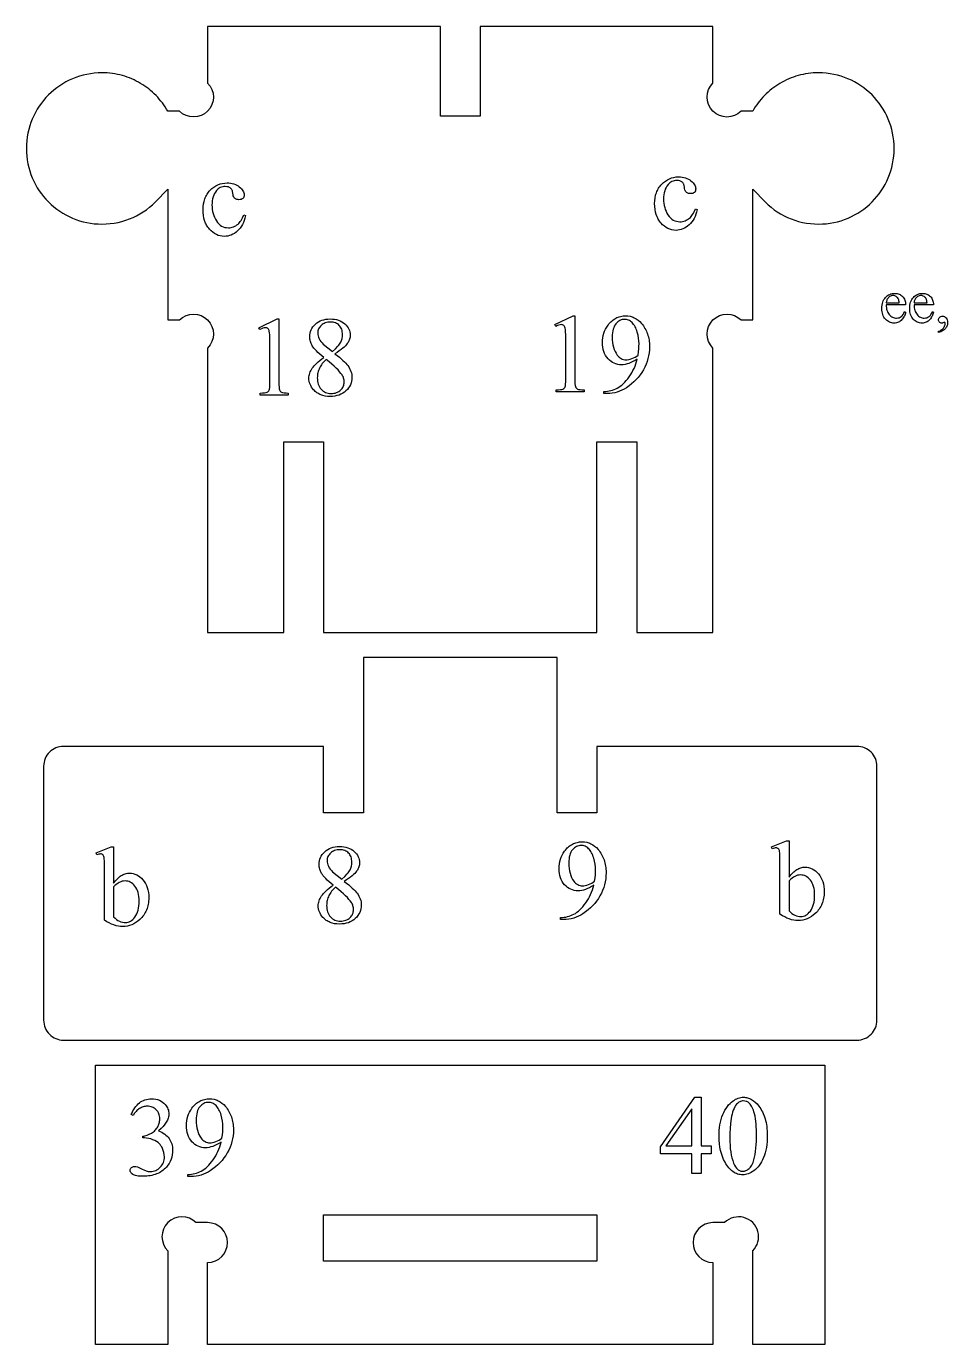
# Model space of a CAD drawing. Extents: x 6 to 600, y -207 to 349.
# Drawn here: x 320.9 to 390.3, y 145.8 to 245.1 of the extents above; entities that cross this region are included whole.
import ezdxf

# ---------------------------------------------------------------- set-up
doc = ezdxf.new("R2010")
doc.units = 0
doc.header["$MEASUREMENT"] = 0
for name, color, linetype in [('EXT', 1, 'CONTINUOUS'), ('INT', 5, 'CONTINUOUS'), ('TEXT', 18, 'CONTINUOUS')]:
    doc.layers.add(name, color=color, linetype=linetype)

msp = doc.modelspace()

# ---------------------------------------------------------------- linework, layer by layer
at = {"layer": 'EXT'}
for points in [[(334.51, 245.135), (334.51, 240.868, -1), (332.389, 238.746), (331.51, 238.746), (331.416, 238.907), (331.317, 239.063), (331.212, 239.217), (331.103, 239.366), (330.989, 239.512), (330.871, 239.654), (330.748, 239.792), (330.621, 239.926), (330.49, 240.056), (330.354, 240.181), (330.215, 240.302), (330.071, 240.419), (329.924, 240.531), (329.773, 240.638), (329.618, 240.741), (329.46, 240.838), (329.299, 240.931), (329.134, 241.018), (328.966, 241.1), (328.795, 241.176), (328.621, 241.247), (328.445, 241.313), (328.266, 241.373), (328.084, 241.427), (327.9, 241.475), (327.713, 241.517), (327.524, 241.552), (327.333, 241.582), (327.14, 241.605), (326.945, 241.622), (326.748, 241.632), (326.549, 241.635), (326.256, 241.628), (325.966, 241.606), (325.681, 241.57), (325.4, 241.519), (325.124, 241.456), (324.854, 241.379), (324.589, 241.289), (324.33, 241.187), (324.078, 241.073), (323.832, 240.947), (323.593, 240.81), (323.362, 240.662), (323.139, 240.503), (322.923, 240.334), (322.716, 240.155), (322.519, 239.966), (322.33, 239.768), (322.151, 239.561), (321.982, 239.346), (321.823, 239.123), (321.675, 238.891), (321.537, 238.653), (321.412, 238.407), (321.298, 238.155), (321.196, 237.896), (321.106, 237.631), (321.029, 237.361), (320.966, 237.085), (320.916, 236.805), (320.879, 236.52), (320.857, 236.23), (320.85, 235.937), (320.857, 235.644), (320.879, 235.354), (320.915, 235.069), (320.965, 234.788), (321.029, 234.512), (321.106, 234.241), (321.195, 233.977), (321.297, 233.718), (321.411, 233.465), (321.537, 233.219), (321.674, 232.981), (321.822, 232.749), (321.981, 232.526), (322.15, 232.311), (322.329, 232.104), (322.518, 231.906), (322.716, 231.717), (322.922, 231.538), (323.138, 231.369), (323.361, 231.21), (323.592, 231.062), (323.831, 230.925), (324.077, 230.799), (324.329, 230.685), (324.588, 230.583), (324.853, 230.494), (325.124, 230.417), (325.4, 230.354), (325.681, 230.304), (325.966, 230.268), (326.256, 230.246), (326.549, 230.239), (326.86, 230.247), (327.167, 230.272), (327.468, 230.312), (327.765, 230.368), (328.056, 230.44), (328.34, 230.525), (328.619, 230.625), (328.89, 230.739), (329.154, 230.867), (329.41, 231.007), (329.658, 231.159), (329.897, 231.324), (330.128, 231.501), (330.349, 231.688), (330.559, 231.887), (331.51, 232.877), (331.51, 223.016), (332.389, 223.016, -1), (334.51, 220.895), (334.51, 199.465), (340.255, 199.465), (340.255, 213.844), (343.255, 213.844), (343.255, 199.465), (353.551, 199.465), (363.848, 199.465), (363.848, 213.844), (366.848, 213.844), (366.848, 199.465), (372.592, 199.465), (372.592, 220.895, -1), (374.714, 223.016), (375.592, 223.016), (375.592, 232.877), (376.543, 231.887), (376.754, 231.688), (376.975, 231.501), (377.205, 231.324), (377.444, 231.159), (377.692, 231.007), (377.949, 230.867), (378.213, 230.739), (378.484, 230.625), (378.762, 230.525), (379.047, 230.44), (379.338, 230.368), (379.634, 230.312), (379.936, 230.272), (380.242, 230.247), (380.553, 230.239), (380.847, 230.246), (381.136, 230.268), (381.422, 230.304), (381.703, 230.354), (381.979, 230.417), (382.249, 230.494), (382.514, 230.583), (382.773, 230.685), (383.026, 230.799), (383.271, 230.925), (383.51, 231.062), (383.741, 231.21), (383.965, 231.369), (384.18, 231.538), (384.387, 231.717), (384.585, 231.906), (384.774, 232.104), (384.953, 232.311), (385.122, 232.526), (385.281, 232.749), (385.429, 232.981), (385.566, 233.219), (385.692, 233.465), (385.806, 233.718), (385.908, 233.977), (385.997, 234.241), (386.074, 234.512), (386.137, 234.788), (386.187, 235.069), (386.223, 235.354), (386.245, 235.644), (386.252, 235.937), (386.245, 236.23), (386.223, 236.52), (386.187, 236.805), (386.137, 237.085), (386.073, 237.361), (385.996, 237.631), (385.907, 237.896), (385.805, 238.155), (385.691, 238.407), (385.565, 238.653), (385.428, 238.891), (385.28, 239.123), (385.121, 239.346), (384.952, 239.561), (384.773, 239.768), (384.584, 239.966), (384.386, 240.155), (384.179, 240.334), (383.964, 240.503), (383.741, 240.662), (383.509, 240.81), (383.271, 240.947), (383.025, 241.073), (382.772, 241.187), (382.514, 241.289), (382.249, 241.379), (381.978, 241.456), (381.702, 241.519), (381.422, 241.57), (381.136, 241.606), (380.847, 241.628), (380.553, 241.635), (380.355, 241.632), (380.158, 241.622), (379.963, 241.605), (379.77, 241.582), (379.579, 241.552), (379.39, 241.517), (379.203, 241.475), (379.019, 241.427), (378.837, 241.373), (378.658, 241.313), (378.481, 241.247), (378.307, 241.176), (378.136, 241.1), (377.969, 241.018), (377.804, 240.931), (377.642, 240.838), (377.484, 240.741), (377.33, 240.638), (377.179, 240.531), (377.031, 240.419), (376.888, 240.302), (376.748, 240.181), (376.613, 240.056), (376.481, 239.926), (376.354, 239.792), (376.231, 239.654), (376.113, 239.512), (375.999, 239.366), (375.89, 239.217), (375.786, 239.063), (375.687, 238.907), (375.592, 238.746), (374.714, 238.746, -1), (372.592, 240.868), (372.592, 245.135), (355.051, 245.135), (355.051, 238.365), (353.551, 238.365), (352.051, 238.365), (352.051, 245.135)], [(343.255, 190.89), (323.652, 190.89, 0.414214), (322.152, 189.39), (322.152, 170.257, 0.414214), (323.652, 168.757), (353.551, 168.757), (383.451, 168.757, 0.414214), (384.951, 170.257), (384.951, 189.39, 0.414214), (383.451, 190.89), (363.848, 190.89), (363.848, 185.89), (360.848, 185.89), (360.848, 197.59), (353.551, 197.59), (346.255, 197.59), (346.255, 185.89), (343.255, 185.89)], [(334.51, 145.817), (334.51, 152.007, 1), (334.51, 155.007), (333.632, 155.007, 1), (331.51, 152.885), (331.51, 145.817), (326.067, 145.817), (326.067, 166.882), (353.551, 166.882), (381.035, 166.882), (381.035, 145.817), (375.592, 145.817), (375.592, 152.885, 1), (373.471, 155.007), (372.592, 155.007, 1), (372.592, 152.007), (372.592, 145.817), (353.551, 145.817)]]:
    msp.add_lwpolyline(points, format="xyb", close=True, dxfattribs=at)
at = {"layer": 'INT'}
msp.add_lwpolyline([(343.255, 155.594), (353.551, 155.594), (363.848, 155.594), (363.848, 152.095), (353.551, 152.095), (343.255, 152.095)], close=True, dxfattribs=at)
at = {"layer": 'TEXT'}
for points in [[(371.403, 231.328), (371.36, 231.146), (371.308, 230.974), (371.246, 230.814), (371.176, 230.664), (371.096, 230.525), (371.007, 230.397), (370.909, 230.279), (370.801, 230.173), (370.688, 230.078), (370.571, 229.996), (370.452, 229.926), (370.329, 229.869), (370.204, 229.825), (370.076, 229.794), (369.944, 229.775), (369.81, 229.768), (369.651, 229.777), (369.497, 229.802), (369.348, 229.845), (369.204, 229.904), (369.066, 229.981), (368.933, 230.074), (368.804, 230.184), (368.682, 230.312), (368.623, 230.381), (368.569, 230.454), (368.518, 230.529), (368.471, 230.607), (368.428, 230.689), (368.388, 230.773), (368.321, 230.951), (368.268, 231.14), (368.23, 231.342), (368.208, 231.555), (368.2, 231.78), (368.209, 231.999), (368.234, 232.207), (368.275, 232.405), (368.302, 232.5), (368.334, 232.592), (368.369, 232.682), (368.409, 232.769), (368.452, 232.853), (368.5, 232.935), (368.552, 233.014), (368.609, 233.091), (368.669, 233.165), (368.733, 233.236), (368.87, 233.367), (369.013, 233.481), (369.163, 233.577), (369.32, 233.656), (369.483, 233.717), (369.653, 233.761), (369.83, 233.787), (370.013, 233.796), (370.15, 233.792), (370.281, 233.778), (370.405, 233.755), (370.523, 233.722), (370.635, 233.68), (370.741, 233.629), (370.841, 233.569), (370.934, 233.5), (371.019, 233.425), (371.092, 233.35), (371.154, 233.274), (371.205, 233.197), (371.244, 233.12), (371.272, 233.042), (371.289, 232.963), (371.295, 232.884), (371.289, 232.809), (371.27, 232.741), (371.238, 232.681), (371.193, 232.629), (371.137, 232.586), (371.072, 232.555), (370.995, 232.537), (370.909, 232.531), (370.85, 232.533), (370.794, 232.541), (370.743, 232.553), (370.695, 232.57), (370.65, 232.593), (370.61, 232.62), (370.573, 232.652), (370.54, 232.689), (370.508, 232.742), (370.481, 232.815), (370.461, 232.908), (370.447, 233.021), (370.428, 233.136), (370.412, 233.188), (370.393, 233.236), (370.37, 233.281), (370.344, 233.322), (370.313, 233.36), (370.279, 233.394), (370.241, 233.423), (370.199, 233.448), (370.154, 233.47), (370.105, 233.487), (369.998, 233.511), (369.876, 233.518), (369.775, 233.514), (369.679, 233.499), (369.588, 233.475), (369.502, 233.442), (369.421, 233.398), (369.345, 233.346), (369.274, 233.283), (369.208, 233.211), (369.13, 233.106), (369.061, 232.992), (369.004, 232.87), (368.956, 232.739), (368.92, 232.601), (368.893, 232.455), (368.878, 232.3), (368.872, 232.137), (368.878, 231.969), (368.893, 231.807), (368.919, 231.649), (368.956, 231.497), (369.003, 231.349), (369.06, 231.206), (369.128, 231.069), (369.206, 230.936), (369.293, 230.814), (369.388, 230.708), (369.49, 230.619), (369.599, 230.546), (369.715, 230.489), (369.839, 230.448), (369.97, 230.424), (370.109, 230.415), (370.209, 230.42), (370.307, 230.433), (370.402, 230.455), (370.494, 230.485), (370.584, 230.524), (370.672, 230.572), (370.756, 230.628), (370.839, 230.693), (370.896, 230.746), (370.952, 230.808), (371.008, 230.88), (371.064, 230.962), (371.119, 231.053), (371.174, 231.155), (371.283, 231.386)], [(337.369, 230.874), (337.326, 230.692), (337.274, 230.521), (337.213, 230.36), (337.142, 230.21), (337.062, 230.071), (336.973, 229.943), (336.875, 229.826), (336.768, 229.719), (336.654, 229.624), (336.538, 229.542), (336.418, 229.473), (336.296, 229.416), (336.17, 229.371), (336.042, 229.34), (335.911, 229.321), (335.776, 229.315), (335.617, 229.323), (335.463, 229.349), (335.314, 229.391), (335.171, 229.45), (335.032, 229.527), (334.899, 229.62), (334.771, 229.731), (334.648, 229.858), (334.59, 229.927), (334.535, 230), (334.484, 230.075), (334.437, 230.154), (334.394, 230.235), (334.355, 230.319), (334.287, 230.497), (334.234, 230.686), (334.197, 230.888), (334.174, 231.101), (334.167, 231.326), (334.175, 231.545), (334.2, 231.753), (334.242, 231.951), (334.269, 232.046), (334.3, 232.138), (334.335, 232.228), (334.375, 232.315), (334.419, 232.4), (334.466, 232.481), (334.519, 232.561), (334.575, 232.637), (334.635, 232.711), (334.7, 232.782), (334.836, 232.914), (334.98, 233.027), (335.13, 233.124), (335.286, 233.202), (335.449, 233.264), (335.619, 233.307), (335.796, 233.334), (335.979, 233.342), (336.116, 233.338), (336.247, 233.324), (336.371, 233.301), (336.49, 233.268), (336.602, 233.227), (336.707, 233.176), (336.807, 233.115), (336.9, 233.046), (336.985, 232.971), (337.058, 232.896), (337.12, 232.82), (337.171, 232.744), (337.21, 232.666), (337.239, 232.588), (337.256, 232.509), (337.261, 232.43), (337.255, 232.355), (337.236, 232.287), (337.204, 232.227), (337.16, 232.175), (337.104, 232.132), (337.038, 232.102), (336.962, 232.083), (336.875, 232.077), (336.816, 232.08), (336.761, 232.087), (336.709, 232.099), (336.661, 232.117), (336.617, 232.139), (336.576, 232.166), (336.539, 232.198), (336.506, 232.235), (336.474, 232.288), (336.448, 232.361), (336.427, 232.454), (336.413, 232.567), (336.394, 232.682), (336.379, 232.734), (336.36, 232.782), (336.337, 232.827), (336.31, 232.869), (336.279, 232.906), (336.245, 232.94), (336.207, 232.969), (336.165, 232.995), (336.12, 233.016), (336.072, 233.033), (335.964, 233.057), (335.843, 233.065), (335.741, 233.06), (335.645, 233.045), (335.554, 233.021), (335.468, 232.988), (335.387, 232.945), (335.311, 232.892), (335.24, 232.83), (335.175, 232.758), (335.096, 232.652), (335.028, 232.538), (334.97, 232.416), (334.923, 232.286), (334.886, 232.147), (334.86, 232.001), (334.844, 231.846), (334.839, 231.683), (334.844, 231.516), (334.86, 231.353), (334.886, 231.195), (334.922, 231.043), (334.969, 230.895), (335.027, 230.753), (335.094, 230.615), (335.173, 230.482), (335.26, 230.36), (335.354, 230.255), (335.456, 230.165), (335.565, 230.092), (335.682, 230.035), (335.805, 229.994), (335.936, 229.97), (336.075, 229.962), (336.175, 229.966), (336.273, 229.979), (336.368, 230.001), (336.461, 230.031), (336.551, 230.07), (336.638, 230.118), (336.723, 230.174), (336.805, 230.24), (336.862, 230.292), (336.918, 230.354), (336.974, 230.426), (337.03, 230.508), (337.085, 230.6), (337.14, 230.701), (337.249, 230.932)], [(385.654, 224.161), (385.657, 224.047), (385.668, 223.939), (385.685, 223.837), (385.71, 223.742), (385.742, 223.653), (385.782, 223.57), (385.828, 223.494), (385.882, 223.424), (385.941, 223.361), (386.003, 223.307), (386.066, 223.261), (386.133, 223.223), (386.202, 223.194), (386.273, 223.173), (386.347, 223.161), (386.424, 223.157), (386.524, 223.164), (386.618, 223.185), (386.705, 223.221), (386.785, 223.271), (386.822, 223.302), (386.858, 223.338), (386.925, 223.425), (386.987, 223.533), (387.042, 223.661), (387.113, 223.615), (387.098, 223.537), (387.077, 223.461), (387.051, 223.386), (387.018, 223.313), (386.98, 223.243), (386.937, 223.173), (386.887, 223.106), (386.832, 223.04), (386.772, 222.979), (386.708, 222.927), (386.641, 222.882), (386.57, 222.846), (386.495, 222.817), (386.417, 222.797), (386.334, 222.785), (386.249, 222.781), (386.155, 222.785), (386.065, 222.799), (385.979, 222.822), (385.896, 222.855), (385.816, 222.897), (385.74, 222.947), (385.667, 223.008), (385.598, 223.077), (385.534, 223.154), (385.479, 223.238), (385.433, 223.328), (385.395, 223.424), (385.365, 223.527), (385.344, 223.636), (385.331, 223.751), (385.327, 223.873), (385.331, 224.005), (385.344, 224.129), (385.366, 224.246), (385.396, 224.355), (385.435, 224.457), (385.483, 224.551), (385.54, 224.638), (385.605, 224.718), (385.676, 224.789), (385.752, 224.85), (385.833, 224.903), (385.918, 224.945), (386.007, 224.978), (386.101, 225.002), (386.199, 225.016), (386.302, 225.021), (386.388, 225.017), (386.471, 225.006), (386.55, 224.988), (386.625, 224.962), (386.696, 224.93), (386.763, 224.889), (386.826, 224.842), (386.885, 224.787), (386.938, 224.726), (386.985, 224.66), (387.024, 224.589), (387.056, 224.514), (387.081, 224.433), (387.099, 224.347), (387.109, 224.257), (387.113, 224.161)], [(385.654, 224.295), (386.631, 224.295), (386.624, 224.389), (386.613, 224.468), (386.6, 224.532), (386.583, 224.581), (386.551, 224.642), (386.511, 224.696), (386.465, 224.743), (386.411, 224.784), (386.354, 224.816), (386.295, 224.839), (386.234, 224.853), (386.173, 224.857), (386.125, 224.855), (386.08, 224.848), (386.035, 224.836), (385.991, 224.82), (385.908, 224.774), (385.83, 224.709), (385.795, 224.67), (385.763, 224.627), (385.735, 224.581), (385.711, 224.531), (385.691, 224.477), (385.675, 224.42)], [(387.749, 224.161), (387.752, 224.047), (387.762, 223.939), (387.78, 223.837), (387.805, 223.742), (387.837, 223.653), (387.876, 223.57), (387.923, 223.494), (387.977, 223.424), (388.036, 223.361), (388.097, 223.307), (388.161, 223.261), (388.228, 223.223), (388.297, 223.194), (388.368, 223.173), (388.442, 223.161), (388.519, 223.157), (388.619, 223.164), (388.713, 223.185), (388.799, 223.221), (388.879, 223.271), (388.917, 223.302), (388.953, 223.338), (389.02, 223.425), (389.081, 223.533), (389.136, 223.661), (389.208, 223.615), (389.193, 223.537), (389.172, 223.461), (389.146, 223.386), (389.113, 223.313), (389.075, 223.243), (389.032, 223.173), (388.982, 223.106), (388.927, 223.04), (388.867, 222.979), (388.803, 222.927), (388.736, 222.882), (388.665, 222.846), (388.59, 222.817), (388.511, 222.797), (388.429, 222.785), (388.344, 222.781), (388.25, 222.785), (388.16, 222.799), (388.074, 222.822), (387.991, 222.855), (387.911, 222.897), (387.835, 222.947), (387.762, 223.008), (387.693, 223.077), (387.629, 223.154), (387.574, 223.238), (387.528, 223.328), (387.489, 223.424), (387.46, 223.527), (387.439, 223.636), (387.426, 223.751), (387.422, 223.873), (387.426, 224.005), (387.439, 224.129), (387.461, 224.246), (387.491, 224.355), (387.53, 224.457), (387.578, 224.551), (387.634, 224.638), (387.699, 224.718), (387.771, 224.789), (387.847, 224.85), (387.928, 224.903), (388.013, 224.945), (388.102, 224.978), (388.196, 225.002), (388.294, 225.016), (388.397, 225.021), (388.483, 225.017), (388.566, 225.006), (388.645, 224.988), (388.72, 224.962), (388.791, 224.93), (388.858, 224.889), (388.921, 224.842), (388.98, 224.787), (389.033, 224.726), (389.079, 224.66), (389.119, 224.589), (389.151, 224.514), (389.176, 224.433), (389.194, 224.347), (389.204, 224.257), (389.208, 224.161)], [(387.749, 224.295), (388.726, 224.295), (388.719, 224.389), (388.708, 224.468), (388.695, 224.532), (388.678, 224.581), (388.645, 224.642), (388.606, 224.696), (388.56, 224.743), (388.506, 224.784), (388.448, 224.816), (388.389, 224.839), (388.329, 224.853), (388.268, 224.857), (388.22, 224.855), (388.174, 224.848), (388.13, 224.836), (388.086, 224.82), (388.003, 224.774), (387.925, 224.709), (387.89, 224.67), (387.858, 224.627), (387.83, 224.581), (387.806, 224.531), (387.786, 224.477), (387.77, 224.42)], [(338.377, 222.425), (339.746, 223.093), (339.883, 223.093), (339.883, 218.343), (339.886, 218.129), (339.893, 217.96), (339.905, 217.835), (339.922, 217.754), (339.947, 217.7), (339.983, 217.652), (340.029, 217.61), (340.086, 217.576), (340.165, 217.548), (340.275, 217.527), (340.418, 217.513), (340.592, 217.505), (340.592, 217.352), (338.477, 217.352), (338.477, 217.505), (338.658, 217.513), (338.805, 217.527), (338.915, 217.547), (338.991, 217.574), (339.045, 217.606), (339.09, 217.644), (339.126, 217.687), (339.153, 217.736), (339.173, 217.812), (339.187, 217.938), (339.196, 218.116), (339.199, 218.343), (339.199, 221.38), (339.196, 221.659), (339.188, 221.884), (339.175, 222.053), (339.157, 222.168), (339.14, 222.23), (339.116, 222.283), (339.087, 222.327), (339.051, 222.363), (339.011, 222.39), (338.967, 222.41), (338.919, 222.421), (338.867, 222.425), (338.782, 222.417), (338.683, 222.393), (338.569, 222.353), (338.439, 222.297)], [(343.26, 220.185), (342.955, 220.445), (342.826, 220.565), (342.711, 220.679), (342.61, 220.785), (342.525, 220.885), (342.455, 220.978), (342.399, 221.065), (342.354, 221.148), (342.315, 221.232), (342.281, 221.317), (342.254, 221.403), (342.233, 221.489), (342.218, 221.576), (342.209, 221.664), (342.206, 221.753), (342.213, 221.888), (342.233, 222.017), (342.266, 222.143), (342.312, 222.263), (342.371, 222.378), (342.444, 222.489), (342.53, 222.595), (342.629, 222.697), (342.739, 222.79), (342.858, 222.87), (342.986, 222.938), (343.122, 222.994), (343.267, 223.037), (343.42, 223.068), (343.582, 223.087), (343.753, 223.093), (343.919, 223.087), (344.077, 223.07), (344.226, 223.041), (344.367, 223.001), (344.5, 222.949), (344.624, 222.885), (344.741, 222.81), (344.848, 222.724), (344.946, 222.63), (345.03, 222.533), (345.101, 222.432), (345.16, 222.329), (345.205, 222.222), (345.237, 222.112), (345.257, 221.998), (345.263, 221.882), (345.26, 221.803), (345.249, 221.723), (345.232, 221.644), (345.207, 221.563), (345.176, 221.483), (345.137, 221.402), (345.092, 221.32), (345.039, 221.239), (344.976, 221.155), (344.897, 221.068), (344.803, 220.977), (344.694, 220.882), (344.57, 220.784), (344.43, 220.682), (344.276, 220.576), (344.106, 220.467), (344.44, 220.2), (344.713, 219.963), (344.826, 219.856), (344.923, 219.756), (345.006, 219.664), (345.072, 219.579), (345.146, 219.473), (345.21, 219.365), (345.265, 219.256), (345.309, 219.145), (345.343, 219.033), (345.368, 218.919), (345.383, 218.804), (345.388, 218.688), (345.381, 218.542), (345.359, 218.402), (345.324, 218.267), (345.275, 218.137), (345.211, 218.013), (345.133, 217.895), (345.042, 217.781), (344.936, 217.673), (344.818, 217.575), (344.692, 217.489), (344.557, 217.417), (344.413, 217.358), (344.26, 217.312), (344.099, 217.279), (343.928, 217.259), (343.749, 217.252), (343.555, 217.26), (343.371, 217.284), (343.198, 217.323), (343.037, 217.378), (342.96, 217.411), (342.886, 217.448), (342.815, 217.49), (342.747, 217.535), (342.681, 217.584), (342.618, 217.637), (342.558, 217.693), (342.501, 217.754), (342.417, 217.856), (342.345, 217.96), (342.283, 218.067), (342.233, 218.175), (342.194, 218.286), (342.166, 218.4), (342.149, 218.516), (342.144, 218.634), (342.148, 218.727), (342.16, 218.82), (342.179, 218.913), (342.207, 219.005), (342.242, 219.098), (342.285, 219.19), (342.336, 219.282), (342.395, 219.374), (342.463, 219.467), (342.543, 219.562), (342.634, 219.66), (342.737, 219.76), (342.85, 219.863), (342.975, 219.968), (343.112, 220.075)], [(343.911, 220.629), (344.137, 220.841), (344.318, 221.03), (344.391, 221.115), (344.452, 221.195), (344.503, 221.268), (344.542, 221.336), (344.6, 221.47), (344.641, 221.613), (344.666, 221.764), (344.674, 221.923), (344.67, 222.029), (344.659, 222.129), (344.64, 222.223), (344.613, 222.312), (344.579, 222.394), (344.537, 222.47), (344.487, 222.541), (344.43, 222.606), (344.366, 222.663), (344.296, 222.714), (344.221, 222.756), (344.14, 222.791), (344.054, 222.818), (343.962, 222.837), (343.865, 222.849), (343.762, 222.852), (343.658, 222.849), (343.56, 222.837), (343.466, 222.818), (343.378, 222.791), (343.294, 222.757), (343.216, 222.715), (343.142, 222.665), (343.073, 222.608), (343.011, 222.545), (342.957, 222.48), (342.911, 222.412), (342.874, 222.342), (342.845, 222.269), (342.824, 222.194), (342.812, 222.116), (342.808, 222.035), (342.814, 221.927), (342.835, 221.82), (342.869, 221.712), (342.917, 221.604), (342.978, 221.497), (343.051, 221.393), (343.135, 221.292), (343.231, 221.193)], [(360.679, 222.663), (362.048, 223.331), (362.185, 223.331), (362.185, 218.581), (362.187, 218.367), (362.194, 218.198), (362.207, 218.073), (362.224, 217.992), (362.249, 217.938), (362.285, 217.89), (362.331, 217.848), (362.388, 217.814), (362.466, 217.786), (362.577, 217.765), (362.719, 217.751), (362.894, 217.743), (362.894, 217.59), (360.778, 217.59), (360.778, 217.743), (360.96, 217.751), (361.106, 217.765), (361.217, 217.785), (361.293, 217.812), (361.346, 217.845), (361.391, 217.882), (361.427, 217.925), (361.454, 217.974), (361.474, 218.05), (361.489, 218.176), (361.497, 218.354), (361.5, 218.581), (361.5, 221.618), (361.498, 221.897), (361.49, 222.122), (361.477, 222.292), (361.459, 222.406), (361.441, 222.468), (361.418, 222.521), (361.388, 222.566), (361.353, 222.601), (361.313, 222.628), (361.268, 222.648), (361.22, 222.659), (361.168, 222.663), (361.084, 222.655), (360.985, 222.631), (360.87, 222.591), (360.741, 222.535)], [(364.379, 217.474), (364.379, 217.627), (364.513, 217.633), (364.644, 217.646), (364.773, 217.667), (364.9, 217.694), (365.024, 217.729), (365.146, 217.772), (365.266, 217.821), (365.383, 217.878), (365.499, 217.945), (365.613, 218.022), (365.727, 218.111), (365.84, 218.212), (365.951, 218.323), (366.062, 218.446), (366.172, 218.581), (366.281, 218.727), (366.385, 218.88), (366.481, 219.037), (366.569, 219.198), (366.649, 219.362), (366.72, 219.531), (366.783, 219.703), (366.838, 219.879), (366.885, 220.058), (366.724, 219.96), (366.567, 219.875), (366.414, 219.803), (366.264, 219.744), (366.119, 219.698), (365.978, 219.665), (365.84, 219.646), (365.706, 219.639), (365.561, 219.646), (365.42, 219.668), (365.285, 219.704), (365.156, 219.754), (365.031, 219.818), (364.912, 219.897), (364.799, 219.99), (364.69, 220.098), (364.591, 220.217), (364.505, 220.346), (364.432, 220.484), (364.373, 220.631), (364.326, 220.788), (364.293, 220.954), (364.274, 221.13), (364.267, 221.315), (364.274, 221.497), (364.293, 221.674), (364.326, 221.846), (364.373, 222.013), (364.432, 222.175), (364.505, 222.332), (364.591, 222.483), (364.69, 222.63), (364.755, 222.715), (364.823, 222.794), (364.892, 222.868), (364.965, 222.937), (365.039, 223), (365.117, 223.057), (365.196, 223.109), (365.278, 223.156), (365.363, 223.197), (365.449, 223.233), (365.539, 223.263), (365.63, 223.287), (365.725, 223.307), (365.821, 223.32), (365.92, 223.328), (366.022, 223.331), (366.192, 223.322), (366.356, 223.295), (366.435, 223.275), (366.513, 223.251), (366.59, 223.222), (366.665, 223.188), (366.81, 223.108), (366.949, 223.009), (367.082, 222.893), (367.208, 222.759), (367.281, 222.669), (367.35, 222.576), (367.414, 222.481), (367.473, 222.383), (367.527, 222.283), (367.577, 222.18), (367.622, 222.074), (367.662, 221.966), (367.698, 221.856), (367.729, 221.742), (367.755, 221.626), (367.776, 221.508), (367.792, 221.387), (367.804, 221.263), (367.811, 221.137), (367.814, 221.008), (367.807, 220.776), (367.785, 220.547), (367.749, 220.323), (367.699, 220.102), (367.634, 219.886), (367.555, 219.673), (367.461, 219.464), (367.353, 219.26), (367.233, 219.061), (367.1, 218.871), (366.957, 218.69), (366.803, 218.518), (366.637, 218.354), (366.46, 218.198), (366.271, 218.052), (366.071, 217.914), (365.903, 217.811), (365.73, 217.721), (365.554, 217.646), (365.374, 217.584), (365.19, 217.536), (365.002, 217.501), (364.811, 217.481), (364.615, 217.474)], [(366.951, 220.365), (366.984, 220.621), (367.007, 220.851), (367.021, 221.053), (367.026, 221.228), (367.017, 221.433), (366.991, 221.646), (366.949, 221.868), (366.889, 222.097), (366.853, 222.21), (366.813, 222.317), (366.77, 222.416), (366.723, 222.509), (366.673, 222.595), (366.619, 222.675), (366.562, 222.747), (366.501, 222.813), (366.437, 222.871), (366.371, 222.922), (366.303, 222.964), (366.233, 222.999), (366.16, 223.027), (366.086, 223.046), (366.009, 223.058), (365.93, 223.062), (365.84, 223.056), (365.752, 223.041), (365.666, 223.015), (365.584, 222.979), (365.505, 222.932), (365.428, 222.875), (365.354, 222.807), (365.283, 222.73), (365.218, 222.642), (365.162, 222.544), (365.114, 222.435), (365.075, 222.317), (365.044, 222.188), (365.023, 222.05), (365.01, 221.901), (365.005, 221.742), (365.011, 221.53), (365.028, 221.329), (365.057, 221.14), (365.098, 220.963), (365.15, 220.797), (365.213, 220.644), (365.288, 220.503), (365.375, 220.373), (365.444, 220.29), (365.517, 220.217), (365.594, 220.156), (365.675, 220.106), (365.76, 220.067), (365.849, 220.039), (365.942, 220.022), (366.038, 220.017), (366.138, 220.022), (366.247, 220.04), (366.364, 220.068), (366.49, 220.108), (366.617, 220.158), (366.736, 220.218), (366.847, 220.287)], [(389.595, 222.06), (389.595, 222.161), (389.707, 222.206), (389.806, 222.261), (389.891, 222.327), (389.963, 222.404), (390.02, 222.488), (390.06, 222.574), (390.085, 222.662), (390.093, 222.753), (390.088, 222.794), (390.072, 222.827), (390.056, 222.843), (390.04, 222.848), (389.999, 222.836), (389.929, 222.802), (389.887, 222.786), (389.842, 222.781), (389.788, 222.785), (389.74, 222.798), (389.698, 222.818), (389.662, 222.848), (389.633, 222.884), (389.612, 222.927), (389.599, 222.976), (389.595, 223.032), (389.6, 223.086), (389.617, 223.137), (389.644, 223.183), (389.681, 223.226), (389.727, 223.261), (389.777, 223.286), (389.832, 223.301), (389.892, 223.306), (389.966, 223.298), (390.036, 223.273), (390.102, 223.232), (390.163, 223.174), (390.215, 223.102), (390.252, 223.02), (390.274, 222.926), (390.282, 222.822), (390.279, 222.764), (390.271, 222.706), (390.259, 222.649), (390.241, 222.593), (390.217, 222.539), (390.189, 222.485), (390.156, 222.433), (390.117, 222.381), (390.073, 222.331), (390.023, 222.284), (389.966, 222.24), (389.904, 222.199), (389.836, 222.16), (389.762, 222.124)], [(343.455, 220.027), (343.371, 219.954), (343.294, 219.879), (343.222, 219.802), (343.155, 219.724), (343.094, 219.644), (343.039, 219.563), (342.989, 219.48), (342.944, 219.395), (342.906, 219.308), (342.872, 219.22), (342.843, 219.13), (342.82, 219.039), (342.802, 218.945), (342.789, 218.85), (342.781, 218.753), (342.779, 218.654), (342.783, 218.524), (342.797, 218.4), (342.82, 218.283), (342.852, 218.173), (342.893, 218.069), (342.943, 217.972), (343.002, 217.882), (343.071, 217.798), (343.147, 217.722), (343.227, 217.657), (343.313, 217.602), (343.403, 217.557), (343.499, 217.522), (343.599, 217.496), (343.705, 217.481), (343.816, 217.476), (343.925, 217.48), (344.028, 217.492), (344.126, 217.512), (344.219, 217.54), (344.306, 217.575), (344.387, 217.619), (344.463, 217.67), (344.533, 217.729), (344.596, 217.794), (344.651, 217.863), (344.698, 217.934), (344.735, 218.009), (344.765, 218.088), (344.786, 218.17), (344.799, 218.255), (344.803, 218.343), (344.8, 218.417), (344.793, 218.489), (344.781, 218.559), (344.763, 218.626), (344.741, 218.692), (344.714, 218.756), (344.682, 218.818), (344.645, 218.878), (344.562, 218.993), (344.46, 219.115), (344.34, 219.246), (344.2, 219.386), (344.042, 219.533), (343.865, 219.69), (343.669, 219.854)], [(378.331, 181.027), (378.47, 181.207), (378.612, 181.363), (378.684, 181.432), (378.757, 181.495), (378.83, 181.552), (378.904, 181.603), (378.979, 181.647), (379.055, 181.686), (379.131, 181.719), (379.207, 181.746), (379.285, 181.767), (379.363, 181.782), (379.442, 181.791), (379.521, 181.794), (379.665, 181.787), (379.805, 181.763), (379.939, 181.724), (380.069, 181.669), (380.194, 181.599), (380.315, 181.513), (380.431, 181.412), (380.542, 181.295), (380.644, 181.164), (380.732, 181.022), (380.807, 180.868), (380.869, 180.703), (380.916, 180.526), (380.95, 180.338), (380.971, 180.139), (380.977, 179.928), (380.975, 179.803), (380.967, 179.681), (380.954, 179.562), (380.935, 179.446), (380.912, 179.334), (380.883, 179.224), (380.849, 179.117), (380.809, 179.014), (380.765, 178.914), (380.715, 178.816), (380.66, 178.722), (380.599, 178.631), (380.534, 178.543), (380.463, 178.458), (380.387, 178.376), (380.305, 178.297), (380.159, 178.173), (380.009, 178.065), (379.854, 177.974), (379.696, 177.899), (379.533, 177.841), (379.366, 177.8), (379.195, 177.775), (379.019, 177.766), (378.853, 177.774), (378.685, 177.797), (378.516, 177.834), (378.345, 177.887), (378.173, 177.954), (378, 178.037), (377.824, 178.135), (377.646, 178.248), (377.646, 182.184), (377.644, 182.477), (377.639, 182.707), (377.629, 182.875), (377.615, 182.981), (377.598, 183.049), (377.575, 183.106), (377.549, 183.151), (377.518, 183.184), (377.483, 183.208), (377.443, 183.224), (377.4, 183.235), (377.352, 183.238), (377.29, 183.234), (377.221, 183.221), (377.145, 183.201), (377.062, 183.172), (377.003, 183.317), (378.144, 183.781), (378.331, 183.781)], [(327.428, 180.574), (327.568, 180.754), (327.71, 180.91), (327.782, 180.979), (327.854, 181.042), (327.928, 181.099), (328.002, 181.15), (328.077, 181.195), (328.152, 181.234), (328.228, 181.267), (328.305, 181.294), (328.382, 181.315), (328.46, 181.33), (328.539, 181.339), (328.619, 181.342), (328.763, 181.334), (328.902, 181.311), (329.036, 181.272), (329.166, 181.217), (329.292, 181.147), (329.412, 181.061), (329.528, 180.959), (329.639, 180.842), (329.741, 180.711), (329.83, 180.569), (329.905, 180.416), (329.966, 180.25), (330.014, 180.074), (330.048, 179.886), (330.068, 179.686), (330.075, 179.475), (330.072, 179.35), (330.064, 179.228), (330.051, 179.11), (330.033, 178.994), (330.009, 178.881), (329.98, 178.772), (329.946, 178.665), (329.907, 178.562), (329.862, 178.461), (329.812, 178.364), (329.757, 178.27), (329.697, 178.179), (329.631, 178.091), (329.56, 178.006), (329.484, 177.924), (329.403, 177.845), (329.257, 177.721), (329.106, 177.613), (328.952, 177.521), (328.793, 177.447), (328.63, 177.389), (328.463, 177.347), (328.292, 177.322), (328.117, 177.314), (327.95, 177.322), (327.782, 177.344), (327.613, 177.382), (327.443, 177.434), (327.271, 177.502), (327.097, 177.585), (326.921, 177.682), (326.744, 177.795), (326.744, 181.732), (326.742, 182.024), (326.736, 182.255), (326.726, 182.423), (326.713, 182.528), (326.695, 182.597), (326.673, 182.654), (326.646, 182.699), (326.615, 182.732), (326.58, 182.755), (326.541, 182.772), (326.497, 182.782), (326.449, 182.786), (326.388, 182.781), (326.319, 182.769), (326.242, 182.748), (326.159, 182.719), (326.101, 182.864), (327.242, 183.329), (327.428, 183.329)], [(343.963, 180.434), (343.659, 180.694), (343.529, 180.814), (343.414, 180.928), (343.314, 181.034), (343.229, 181.134), (343.158, 181.227), (343.103, 181.313), (343.057, 181.397), (343.018, 181.481), (342.985, 181.566), (342.958, 181.651), (342.937, 181.738), (342.922, 181.825), (342.913, 181.913), (342.91, 182.002), (342.916, 182.136), (342.936, 182.266), (342.969, 182.391), (343.016, 182.512), (343.075, 182.627), (343.148, 182.738), (343.234, 182.844), (343.333, 182.946), (343.443, 183.038), (343.562, 183.119), (343.689, 183.187), (343.825, 183.243), (343.97, 183.286), (344.124, 183.317), (344.286, 183.336), (344.457, 183.342), (344.623, 183.336), (344.781, 183.319), (344.93, 183.29), (345.071, 183.25), (345.204, 183.198), (345.328, 183.134), (345.444, 183.059), (345.552, 182.973), (345.649, 182.879), (345.734, 182.782), (345.805, 182.681), (345.863, 182.577), (345.909, 182.471), (345.941, 182.36), (345.96, 182.247), (345.967, 182.131), (345.963, 182.052), (345.953, 181.972), (345.935, 181.892), (345.911, 181.812), (345.879, 181.732), (345.841, 181.651), (345.795, 181.569), (345.743, 181.488), (345.679, 181.404), (345.601, 181.316), (345.507, 181.225), (345.398, 181.131), (345.273, 181.033), (345.134, 180.931), (344.979, 180.825), (344.81, 180.716), (345.144, 180.449), (345.416, 180.212), (345.529, 180.105), (345.627, 180.005), (345.709, 179.913), (345.776, 179.828), (345.85, 179.722), (345.914, 179.614), (345.968, 179.504), (346.013, 179.394), (346.047, 179.282), (346.072, 179.168), (346.086, 179.053), (346.091, 178.936), (346.084, 178.791), (346.063, 178.651), (346.028, 178.516), (345.978, 178.386), (345.915, 178.262), (345.837, 178.143), (345.745, 178.03), (345.639, 177.922), (345.522, 177.823), (345.396, 177.738), (345.26, 177.666), (345.117, 177.606), (344.964, 177.56), (344.802, 177.527), (344.632, 177.508), (344.453, 177.501), (344.258, 177.509), (344.075, 177.532), (343.902, 177.572), (343.74, 177.627), (343.664, 177.66), (343.59, 177.697), (343.519, 177.738), (343.45, 177.783), (343.385, 177.832), (343.322, 177.885), (343.262, 177.942), (343.204, 178.003), (343.121, 178.105), (343.048, 178.209), (342.987, 178.315), (342.937, 178.424), (342.898, 178.535), (342.87, 178.649), (342.853, 178.764), (342.848, 178.882), (342.851, 178.976), (342.863, 179.069), (342.883, 179.162), (342.91, 179.254), (342.946, 179.347), (342.989, 179.439), (343.04, 179.531), (343.098, 179.623), (343.167, 179.716), (343.247, 179.811), (343.338, 179.909), (343.44, 180.009), (343.554, 180.112), (343.679, 180.217), (343.816, 180.324)], [(344.615, 180.878), (344.841, 181.09), (345.021, 181.279), (345.094, 181.364), (345.156, 181.444), (345.206, 181.517), (345.245, 181.585), (345.303, 181.719), (345.345, 181.861), (345.37, 182.012), (345.378, 182.172), (345.374, 182.278), (345.363, 182.378), (345.344, 182.472), (345.317, 182.56), (345.282, 182.643), (345.24, 182.719), (345.191, 182.79), (345.133, 182.854), (345.069, 182.912), (345, 182.962), (344.925, 183.005), (344.844, 183.04), (344.758, 183.066), (344.666, 183.086), (344.568, 183.097), (344.465, 183.101), (344.362, 183.097), (344.264, 183.086), (344.17, 183.067), (344.082, 183.04), (343.998, 183.006), (343.919, 182.964), (343.846, 182.914), (343.777, 182.856), (343.714, 182.794), (343.661, 182.729), (343.615, 182.661), (343.578, 182.591), (343.549, 182.518), (343.528, 182.443), (343.515, 182.365), (343.511, 182.284), (343.518, 182.176), (343.539, 182.068), (343.573, 181.96), (343.621, 181.853), (343.682, 181.746), (343.754, 181.642), (343.839, 181.541), (343.934, 181.442)], [(361.105, 177.841), (361.105, 177.994), (361.238, 178), (361.37, 178.013), (361.499, 178.033), (361.625, 178.061), (361.75, 178.096), (361.872, 178.138), (361.991, 178.188), (362.109, 178.245), (362.224, 178.311), (362.339, 178.389), (362.453, 178.478), (362.565, 178.579), (362.677, 178.69), (362.788, 178.813), (362.898, 178.948), (363.007, 179.093), (363.111, 179.247), (363.207, 179.404), (363.295, 179.565), (363.374, 179.729), (363.446, 179.897), (363.509, 180.07), (363.564, 180.245), (363.61, 180.425), (363.449, 180.327), (363.292, 180.242), (363.139, 180.17), (362.99, 180.111), (362.845, 180.065), (362.703, 180.032), (362.566, 180.013), (362.432, 180.006), (362.287, 180.013), (362.146, 180.035), (362.011, 180.07), (361.882, 180.121), (361.757, 180.185), (361.638, 180.264), (361.524, 180.357), (361.416, 180.464), (361.317, 180.584), (361.231, 180.712), (361.158, 180.85), (361.099, 180.998), (361.052, 181.155), (361.019, 181.321), (360.999, 181.497), (360.993, 181.682), (360.999, 181.864), (361.019, 182.041), (361.052, 182.213), (361.099, 182.38), (361.158, 182.542), (361.231, 182.698), (361.317, 182.85), (361.416, 182.997), (361.481, 183.082), (361.548, 183.161), (361.618, 183.235), (361.69, 183.304), (361.765, 183.367), (361.842, 183.424), (361.922, 183.476), (362.004, 183.523), (362.088, 183.564), (362.175, 183.599), (362.265, 183.629), (362.356, 183.654), (362.45, 183.673), (362.547, 183.687), (362.646, 183.695), (362.747, 183.698), (362.918, 183.689), (363.081, 183.662), (363.161, 183.642), (363.239, 183.617), (363.316, 183.588), (363.39, 183.555), (363.536, 183.474), (363.675, 183.376), (363.807, 183.26), (363.934, 183.125), (364.007, 183.036), (364.076, 182.943), (364.14, 182.848), (364.199, 182.75), (364.253, 182.65), (364.303, 182.547), (364.348, 182.441), (364.388, 182.333), (364.424, 182.222), (364.454, 182.109), (364.48, 181.993), (364.502, 181.875), (364.518, 181.754), (364.53, 181.63), (364.537, 181.504), (364.539, 181.375), (364.532, 181.143), (364.511, 180.914), (364.475, 180.69), (364.424, 180.469), (364.36, 180.252), (364.28, 180.04), (364.187, 179.831), (364.079, 179.626), (363.958, 179.428), (363.826, 179.238), (363.683, 179.057), (363.528, 178.884), (363.363, 178.72), (363.185, 178.565), (362.997, 178.418), (362.797, 178.28), (362.628, 178.177), (362.456, 178.088), (362.279, 178.012), (362.099, 177.951), (361.915, 177.902), (361.728, 177.868), (361.536, 177.848), (361.341, 177.841)], [(363.677, 180.732), (363.709, 180.988), (363.733, 181.217), (363.747, 181.42), (363.751, 181.595), (363.743, 181.8), (363.717, 182.013), (363.674, 182.235), (363.614, 182.464), (363.578, 182.577), (363.539, 182.684), (363.496, 182.783), (363.449, 182.876), (363.399, 182.962), (363.345, 183.041), (363.288, 183.114), (363.227, 183.179), (363.163, 183.238), (363.097, 183.288), (363.029, 183.331), (362.959, 183.366), (362.886, 183.393), (362.812, 183.413), (362.735, 183.424), (362.656, 183.428), (362.565, 183.423), (362.477, 183.408), (362.392, 183.382), (362.31, 183.345), (362.23, 183.299), (362.154, 183.242), (362.08, 183.174), (362.009, 183.096), (361.944, 183.008), (361.887, 182.91), (361.84, 182.802), (361.801, 182.684), (361.77, 182.555), (361.749, 182.417), (361.735, 182.268), (361.731, 182.109), (361.737, 181.896), (361.754, 181.695), (361.783, 181.506), (361.823, 181.329), (361.875, 181.164), (361.939, 181.011), (362.014, 180.87), (362.1, 180.74), (362.17, 180.657), (362.243, 180.584), (362.32, 180.523), (362.401, 180.473), (362.486, 180.434), (362.575, 180.406), (362.667, 180.389), (362.764, 180.383), (362.864, 180.389), (362.973, 180.406), (363.09, 180.435), (363.216, 180.475), (363.343, 180.525), (363.462, 180.585), (363.573, 180.654)], [(378.331, 180.761), (378.331, 178.488), (378.438, 178.391), (378.546, 178.306), (378.656, 178.234), (378.769, 178.175), (378.882, 178.129), (378.997, 178.096), (379.113, 178.076), (379.231, 178.069), (379.325, 178.076), (379.417, 178.095), (379.507, 178.128), (379.596, 178.173), (379.683, 178.231), (379.768, 178.303), (379.852, 178.387), (379.934, 178.484), (380.01, 178.594), (380.077, 178.715), (380.133, 178.848), (380.178, 178.993), (380.214, 179.15), (380.239, 179.319), (380.255, 179.499), (380.26, 179.691), (380.255, 179.868), (380.239, 180.035), (380.214, 180.191), (380.178, 180.337), (380.133, 180.472), (380.077, 180.596), (380.01, 180.71), (379.934, 180.813), (379.851, 180.905), (379.766, 180.985), (379.677, 181.052), (379.586, 181.107), (379.492, 181.15), (379.396, 181.181), (379.296, 181.199), (379.194, 181.205), (379.084, 181.198), (378.974, 181.177), (378.864, 181.142), (378.754, 181.093), (378.665, 181.041), (378.565, 180.969), (378.454, 180.876)], [(327.428, 180.309), (327.428, 178.036), (327.535, 177.938), (327.643, 177.854), (327.754, 177.782), (327.866, 177.723), (327.98, 177.676), (328.095, 177.643), (328.211, 177.623), (328.328, 177.617), (328.422, 177.623), (328.514, 177.643), (328.604, 177.675), (328.693, 177.721), (328.78, 177.779), (328.865, 177.85), (328.949, 177.934), (329.032, 178.032), (329.108, 178.141), (329.174, 178.263), (329.23, 178.396), (329.276, 178.541), (329.311, 178.698), (329.337, 178.866), (329.352, 179.047), (329.357, 179.239), (329.352, 179.416), (329.337, 179.583), (329.311, 179.739), (329.276, 179.884), (329.23, 180.019), (329.174, 180.144), (329.108, 180.258), (329.032, 180.361), (328.949, 180.453), (328.863, 180.532), (328.775, 180.6), (328.684, 180.655), (328.59, 180.698), (328.493, 180.728), (328.393, 180.747), (328.291, 180.753), (328.181, 180.746), (328.071, 180.725), (327.961, 180.69), (327.851, 180.641), (327.763, 180.589), (327.663, 180.516), (327.551, 180.423)], [(344.158, 180.276), (344.075, 180.203), (343.997, 180.128), (343.925, 180.051), (343.859, 179.973), (343.798, 179.893), (343.742, 179.812), (343.692, 179.728), (343.648, 179.644), (343.609, 179.557), (343.576, 179.469), (343.547, 179.379), (343.524, 179.287), (343.506, 179.194), (343.493, 179.099), (343.485, 179.002), (343.482, 178.903), (343.487, 178.773), (343.5, 178.649), (343.523, 178.532), (343.555, 178.421), (343.596, 178.318), (343.647, 178.221), (343.706, 178.13), (343.775, 178.047), (343.85, 177.971), (343.931, 177.906), (344.016, 177.851), (344.107, 177.805), (344.203, 177.77), (344.303, 177.745), (344.409, 177.73), (344.519, 177.725), (344.628, 177.729), (344.732, 177.741), (344.83, 177.761), (344.923, 177.788), (345.01, 177.824), (345.091, 177.867), (345.167, 177.919), (345.237, 177.978), (345.3, 178.043), (345.355, 178.111), (345.401, 178.183), (345.439, 178.258), (345.469, 178.337), (345.49, 178.418), (345.502, 178.504), (345.507, 178.592), (345.504, 178.666), (345.497, 178.738), (345.484, 178.807), (345.467, 178.875), (345.445, 178.941), (345.418, 179.005), (345.386, 179.067), (345.349, 179.127), (345.266, 179.241), (345.164, 179.364), (345.043, 179.495), (344.904, 179.634), (344.746, 179.782), (344.569, 179.938), (344.373, 180.103)], [(328.758, 163.154), (328.82, 163.292), (328.886, 163.422), (328.956, 163.544), (329.03, 163.658), (329.108, 163.763), (329.19, 163.861), (329.276, 163.95), (329.365, 164.031), (329.46, 164.104), (329.56, 164.167), (329.666, 164.22), (329.778, 164.263), (329.895, 164.297), (330.018, 164.321), (330.146, 164.336), (330.28, 164.34), (330.444, 164.334), (330.598, 164.313), (330.743, 164.279), (330.877, 164.231), (331.002, 164.169), (331.117, 164.093), (331.222, 164.004), (331.317, 163.901), (331.381, 163.818), (331.437, 163.734), (331.484, 163.649), (331.522, 163.562), (331.552, 163.473), (331.574, 163.384), (331.587, 163.292), (331.591, 163.2), (331.588, 163.123), (331.579, 163.046), (331.564, 162.968), (331.543, 162.89), (331.516, 162.812), (331.482, 162.733), (331.443, 162.655), (331.398, 162.575), (331.347, 162.496), (331.29, 162.416), (331.157, 162.255), (331, 162.094), (330.819, 161.93), (330.945, 161.877), (331.063, 161.818), (331.173, 161.753), (331.275, 161.684), (331.369, 161.608), (331.455, 161.527), (331.533, 161.441), (331.603, 161.35), (331.666, 161.253), (331.72, 161.153), (331.765, 161.048), (331.802, 160.939), (331.832, 160.826), (331.852, 160.709), (331.865, 160.587), (331.869, 160.462), (331.862, 160.282), (331.84, 160.109), (331.804, 159.942), (331.753, 159.781), (331.687, 159.625), (331.608, 159.476), (331.513, 159.333), (331.404, 159.197), (331.326, 159.112), (331.244, 159.033), (331.158, 158.96), (331.067, 158.892), (330.973, 158.829), (330.874, 158.772), (330.77, 158.72), (330.663, 158.674), (330.551, 158.633), (330.435, 158.598), (330.315, 158.568), (330.19, 158.543), (330.061, 158.524), (329.928, 158.511), (329.791, 158.502), (329.65, 158.5), (329.513, 158.502), (329.388, 158.509), (329.274, 158.52), (329.172, 158.535), (329.081, 158.555), (329.001, 158.579), (328.933, 158.608), (328.876, 158.641), (328.786, 158.713), (328.751, 158.749), (328.722, 158.787), (328.699, 158.825), (328.683, 158.864), (328.674, 158.903), (328.671, 158.944), (328.677, 159.002), (328.695, 159.057), (328.725, 159.108), (328.768, 159.155), (328.819, 159.195), (328.875, 159.224), (328.936, 159.241), (329.002, 159.246), (329.107, 159.238), (329.214, 159.213), (329.329, 159.165), (329.533, 159.062), (329.744, 158.958), (329.82, 158.925), (329.878, 158.906), (329.956, 158.886), (330.036, 158.872), (330.12, 158.863), (330.205, 158.861), (330.309, 158.866), (330.41, 158.881), (330.507, 158.907), (330.601, 158.943), (330.691, 158.989), (330.778, 159.045), (330.862, 159.112), (330.942, 159.188), (331.015, 159.272), (331.079, 159.36), (331.133, 159.451), (331.177, 159.546), (331.211, 159.645), (331.235, 159.748), (331.25, 159.854), (331.255, 159.964), (331.246, 160.127), (331.219, 160.288), (331.173, 160.446), (331.11, 160.603), (331.055, 160.712), (330.997, 160.807), (330.936, 160.888), (330.873, 160.955), (330.776, 161.037), (330.662, 161.114), (330.531, 161.187), (330.384, 161.256), (330.227, 161.315), (330.07, 161.357), (329.91, 161.383), (329.749, 161.391), (329.616, 161.391), (329.616, 161.516), (329.698, 161.528), (329.78, 161.546), (329.945, 161.595), (330.109, 161.664), (330.274, 161.752), (330.353, 161.802), (330.427, 161.854), (330.496, 161.909), (330.559, 161.967), (330.616, 162.026), (330.667, 162.089), (330.713, 162.153), (330.753, 162.221), (330.788, 162.29), (330.818, 162.361), (330.844, 162.434), (330.865, 162.508), (330.881, 162.584), (330.893, 162.662), (330.9, 162.741), (330.902, 162.822), (330.898, 162.926), (330.886, 163.026), (330.865, 163.12), (330.835, 163.208), (330.798, 163.292), (330.752, 163.371), (330.697, 163.444), (330.635, 163.513), (330.566, 163.575), (330.493, 163.628), (330.416, 163.673), (330.335, 163.71), (330.249, 163.739), (330.16, 163.76), (330.066, 163.772), (329.969, 163.776), (329.889, 163.774), (329.812, 163.766), (329.735, 163.752), (329.661, 163.733), (329.588, 163.709), (329.516, 163.679), (329.447, 163.644), (329.379, 163.604), (329.313, 163.558), (329.248, 163.507), (329.185, 163.451), (329.124, 163.389), (329.064, 163.322), (329.006, 163.249), (328.895, 163.088)], [(333.022, 158.483), (333.022, 158.637), (333.156, 158.642), (333.287, 158.655), (333.416, 158.676), (333.543, 158.704), (333.667, 158.739), (333.789, 158.781), (333.909, 158.831), (334.026, 158.888), (334.142, 158.954), (334.256, 159.032), (334.37, 159.121), (334.483, 159.221), (334.595, 159.333), (334.705, 159.456), (334.815, 159.59), (334.924, 159.736), (335.028, 159.889), (335.124, 160.046), (335.212, 160.207), (335.292, 160.372), (335.363, 160.54), (335.426, 160.712), (335.481, 160.888), (335.528, 161.067), (335.367, 160.969), (335.21, 160.884), (335.057, 160.812), (334.907, 160.753), (334.762, 160.707), (334.621, 160.675), (334.483, 160.655), (334.349, 160.649), (334.204, 160.656), (334.064, 160.677), (333.929, 160.713), (333.799, 160.763), (333.674, 160.828), (333.555, 160.906), (333.442, 160.999), (333.333, 161.107), (333.234, 161.226), (333.148, 161.355), (333.075, 161.493), (333.016, 161.64), (332.97, 161.797), (332.937, 161.964), (332.917, 162.139), (332.91, 162.324), (332.917, 162.506), (332.937, 162.683), (332.97, 162.855), (333.016, 163.022), (333.075, 163.184), (333.148, 163.341), (333.234, 163.493), (333.333, 163.639), (333.398, 163.724), (333.466, 163.804), (333.535, 163.878), (333.608, 163.946), (333.682, 164.009), (333.76, 164.067), (333.839, 164.119), (333.921, 164.165), (334.006, 164.206), (334.093, 164.242), (334.182, 164.272), (334.274, 164.297), (334.368, 164.316), (334.464, 164.329), (334.563, 164.338), (334.665, 164.34), (334.835, 164.332), (334.999, 164.305), (335.078, 164.285), (335.156, 164.26), (335.233, 164.231), (335.308, 164.197), (335.453, 164.117), (335.592, 164.018), (335.725, 163.902), (335.851, 163.768), (335.924, 163.678), (335.993, 163.585), (336.057, 163.49), (336.116, 163.393), (336.171, 163.292), (336.22, 163.189), (336.265, 163.084), (336.305, 162.976), (336.341, 162.865), (336.372, 162.752), (336.398, 162.636), (336.419, 162.517), (336.436, 162.396), (336.447, 162.273), (336.454, 162.146), (336.457, 162.017), (336.45, 161.785), (336.428, 161.557), (336.392, 161.332), (336.342, 161.112), (336.277, 160.895), (336.198, 160.682), (336.104, 160.474), (335.996, 160.269), (335.876, 160.071), (335.744, 159.881), (335.6, 159.7), (335.446, 159.527), (335.28, 159.363), (335.103, 159.208), (334.914, 159.061), (334.715, 158.923), (334.546, 158.82), (334.373, 158.73), (334.197, 158.655), (334.017, 158.593), (333.833, 158.545), (333.645, 158.511), (333.454, 158.49), (333.259, 158.483)], [(335.594, 161.374), (335.627, 161.631), (335.65, 161.86), (335.664, 162.062), (335.669, 162.237), (335.66, 162.443), (335.634, 162.656), (335.592, 162.877), (335.532, 163.106), (335.496, 163.22), (335.456, 163.326), (335.413, 163.426), (335.366, 163.519), (335.316, 163.605), (335.262, 163.684), (335.205, 163.756), (335.144, 163.822), (335.08, 163.88), (335.014, 163.931), (334.946, 163.974), (334.876, 164.009), (334.803, 164.036), (334.729, 164.055), (334.652, 164.067), (334.574, 164.071), (334.483, 164.066), (334.395, 164.05), (334.309, 164.024), (334.227, 163.988), (334.148, 163.941), (334.071, 163.884), (333.997, 163.817), (333.926, 163.739), (333.861, 163.651), (333.805, 163.553), (333.757, 163.445), (333.718, 163.326), (333.688, 163.198), (333.666, 163.059), (333.653, 162.91), (333.648, 162.752), (333.654, 162.539), (333.672, 162.338), (333.7, 162.149), (333.741, 161.972), (333.793, 161.807), (333.856, 161.653), (333.931, 161.512), (334.018, 161.383), (334.087, 161.299), (334.16, 161.227), (334.237, 161.165), (334.318, 161.115), (334.403, 161.076), (334.492, 161.048), (334.585, 161.032), (334.681, 161.026), (334.781, 161.032), (334.89, 161.049), (335.007, 161.077), (335.134, 161.117), (335.26, 161.168), (335.379, 161.227), (335.491, 161.296)], [(372.449, 160.786), (372.449, 160.197), (371.694, 160.197), (371.694, 158.712), (371.01, 158.712), (371.01, 160.197), (368.629, 160.197), (368.629, 160.728), (371.238, 164.453), (371.694, 164.453), (371.694, 160.786)], [(373.051, 161.492), (373.055, 161.728), (373.069, 161.956), (373.091, 162.176), (373.123, 162.387), (373.164, 162.59), (373.214, 162.785), (373.273, 162.971), (373.341, 163.149), (373.417, 163.317), (373.498, 163.474), (373.586, 163.62), (373.679, 163.755), (373.778, 163.879), (373.884, 163.992), (373.995, 164.093), (374.113, 164.184), (374.206, 164.247), (374.301, 164.302), (374.396, 164.348), (374.492, 164.386), (374.589, 164.416), (374.687, 164.437), (374.785, 164.449), (374.884, 164.453), (374.964, 164.451), (375.044, 164.443), (375.122, 164.43), (375.199, 164.412), (375.276, 164.389), (375.351, 164.361), (375.425, 164.327), (375.498, 164.289), (375.57, 164.245), (375.641, 164.196), (375.78, 164.082), (375.915, 163.948), (376.046, 163.794), (376.123, 163.689), (376.196, 163.58), (376.264, 163.467), (376.327, 163.349), (376.385, 163.226), (376.437, 163.099), (376.485, 162.968), (376.528, 162.831), (376.566, 162.691), (376.598, 162.546), (376.626, 162.396), (376.648, 162.241), (376.666, 162.083), (376.679, 161.919), (376.686, 161.751), (376.689, 161.579), (376.684, 161.339), (376.671, 161.108), (376.649, 160.886), (376.618, 160.673), (376.578, 160.47), (376.53, 160.276), (376.473, 160.091), (376.407, 159.915), (376.334, 159.75), (376.256, 159.597), (376.173, 159.455), (376.086, 159.325), (375.993, 159.206), (375.896, 159.1), (375.794, 159.005), (375.687, 158.922), (375.578, 158.849), (375.47, 158.787), (375.363, 158.733), (375.257, 158.69), (375.152, 158.656), (375.048, 158.632), (374.945, 158.618), (374.843, 158.613), (374.743, 158.616), (374.646, 158.628), (374.55, 158.646), (374.457, 158.672), (374.366, 158.705), (374.277, 158.746), (374.19, 158.795), (374.105, 158.85), (374.023, 158.913), (373.942, 158.984), (373.864, 159.062), (373.787, 159.147), (373.713, 159.24), (373.641, 159.34), (373.571, 159.448), (373.503, 159.563), (373.397, 159.768), (373.305, 159.983), (373.227, 160.209), (373.164, 160.445), (373.114, 160.691), (373.079, 160.948), (373.058, 161.215)], [(373.864, 161.388), (373.868, 161.104), (373.882, 160.834), (373.904, 160.577), (373.935, 160.333), (373.975, 160.103), (374.025, 159.886), (374.083, 159.682), (374.15, 159.492), (374.213, 159.347), (374.283, 159.222), (374.36, 159.116), (374.444, 159.029), (374.489, 158.992), (374.536, 158.961), (374.585, 158.934), (374.635, 158.913), (374.687, 158.896), (374.742, 158.884), (374.797, 158.876), (374.855, 158.874), (374.911, 158.877), (374.968, 158.887), (375.025, 158.902), (375.083, 158.924), (375.142, 158.953), (375.2, 158.987), (375.26, 159.028), (375.32, 159.075), (375.378, 159.13), (375.433, 159.193), (375.484, 159.264), (375.531, 159.344), (375.575, 159.433), (375.615, 159.53), (375.652, 159.635), (375.685, 159.749), (375.729, 159.937), (375.768, 160.143), (375.801, 160.367), (375.828, 160.609), (375.849, 160.87), (375.864, 161.149), (375.873, 161.446), (375.876, 161.761), (375.872, 161.997), (375.863, 162.222), (375.848, 162.438), (375.826, 162.644), (375.798, 162.839), (375.764, 163.025), (375.723, 163.201), (375.676, 163.367), (375.638, 163.482), (375.596, 163.588), (375.552, 163.685), (375.505, 163.774), (375.456, 163.854), (375.403, 163.926), (375.348, 163.989), (375.291, 164.043), (375.247, 164.075), (375.201, 164.103), (375.153, 164.126), (375.103, 164.145), (374.996, 164.171), (374.88, 164.18), (374.81, 164.176), (374.743, 164.164), (374.677, 164.144), (374.613, 164.116), (374.552, 164.081), (374.492, 164.037), (374.434, 163.986), (374.378, 163.927), (374.306, 163.834), (374.241, 163.73), (374.181, 163.613), (374.127, 163.484), (374.079, 163.342), (374.037, 163.188), (374.001, 163.022), (373.972, 162.844), (373.924, 162.476), (373.891, 162.111), (373.87, 161.748)], [(371.01, 160.786), (371.01, 163.578), (369.035, 160.786)]]:
    msp.add_lwpolyline(points, close=True, dxfattribs=at)

doc.saveas('drawing.dxf')
